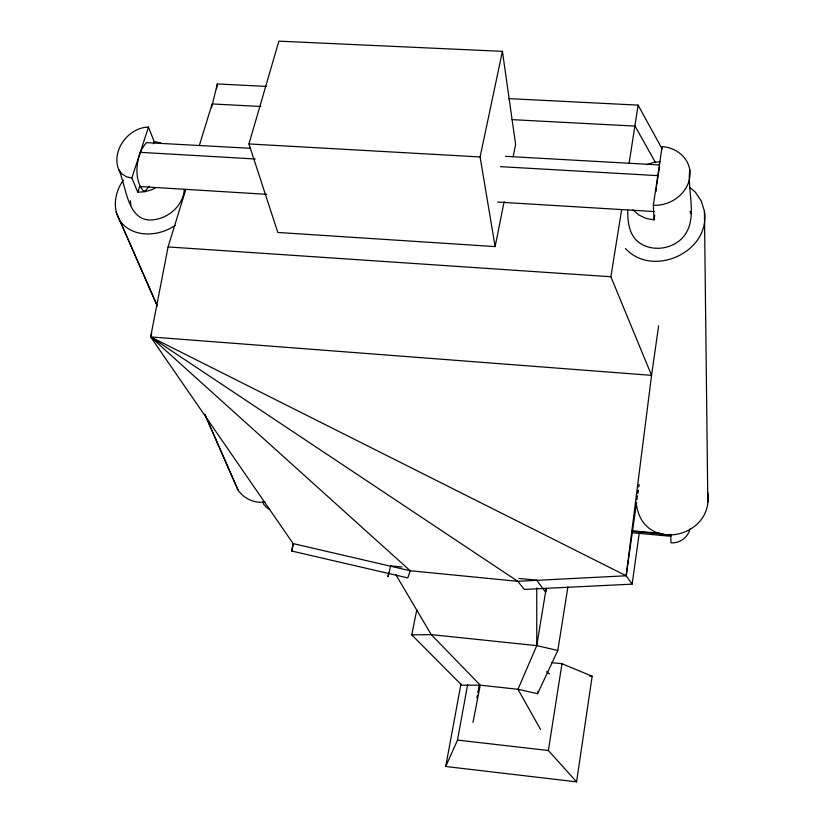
<?xml version="1.0" encoding="UTF-8"?>
<svg xmlns="http://www.w3.org/2000/svg" width="823" height="823" viewBox="0 0 823 823"><rect width="100%" height="100%" fill="white"/><g stroke="black" fill="none" stroke-linecap="round" stroke-linejoin="round"><path stroke-width="1.23" d="M656.013 191.594L656.291 188.22M656.517 186.019L659.449 167.162M185.782 189.485L168.087 246.931L150.65 336.926L517.77 581.305L524.344 589.412L632.136 584.135L626.169 575.771L651.559 375.35L658.626 325.877M632.136 584.135L639.224 533.376M151.761 333.264L150.65 336.926L293.153 543.612L410.204 570.75L517.77 581.305L626.169 575.771L636.601 502.215M636.961 499.684L637.496 495.878M637.856 493.337L638.216 490.806M638.751 487L639.111 484.459M508.542 98.606L638.113 105.128L629.173 162.81M460.973 683.923L445.716 766.491L576.584 781.85L592.159 676.239L561.975 663.719L551.822 662.638M632.908 209.865L638.741 214.947L645.962 218.373L654.059 219.885L653.349 205.174L662.134 146.679C675.158 147.307 687.678 156.555 689.797 169.826C686.701 192.757 700.538 224.031 678.79 241.232C667.875 249.441 652.155 250.892 640.438 243.474C629.081 236.345 627.62 222.169 627.723 209.978M654.059 219.885L654.769 215.163M576.584 781.85L548.365 750.504L561.975 663.719M416.788 609.915L411.757 634.872L461.806 685.199L480.251 685.178L517.976 689.283L537.573 693.727L557.819 650.448L567.901 586.861M293.153 543.612L291.681 551.029L407.807 577.921L410.204 570.75L150.65 336.926L651.559 375.35L610.882 276.744L621.653 209.649M537.573 693.727L537.975 691.269M211.501 107.72L217.344 83.956L266.086 86.405M540.577 729.528L517.976 689.283L536.75 645.633L546.205 588.322M546.297 588.486L545.67 592.293L536.74 580.174L518.953 578.435M216.5 88.977L217.344 83.956M184.301 189.599C183.262 204.495 170.495 216.47 156.288 219.35C126.896 225.368 127.04 187.15 118.646 169.497C111.167 150.475 128.522 127.328 148.49 127.123L154.148 141.597L153.438 143.799M476.898 697.966L477.35 695.445M477.803 692.925L479.161 685.364M445.716 766.491L457.495 740.093L467.639 684.582M472.988 722.388L480.251 685.178L431.242 634.626L395.791 574.598M513.11 156.843L515.61 144.375L502.421 51.355L278.874 41.15L248.937 143.943L277.814 232.456L495.137 246.602L504.118 201.717M388.775 572.962L387.972 576.717L390.637 565.874L402.066 566.996M495.137 246.602L480.087 156.946L502.421 51.355M291.681 551.029L293.461 543.715M707.729 492.648C714.251 538.345 643.73 553.426 636.591 505.219M689.962 528.963C688.141 537.388 679.572 543.519 671.012 542.81L670.611 534.312M250.614 148.305L146.484 142.636C136.062 153.973 132.956 178.941 143.367 190.874L145.568 190.617L149.354 186.204M637.65 492.36L638.278 490.066M199.331 145.486L212.128 103.935L260.829 106.486M155.866 187.531L152.152 189.578L144.92 191.749L137.76 192.201L139.601 186.533L266.817 194.331M137.76 192.201L131.834 177.984L148.49 127.123M123.388 180.103C114.983 191.553 112.195 207.941 119.798 220.533L156.956 305.24M175.165 225.42C158.767 236.767 132.338 238.372 119.798 220.533M646.518 164.662L654.501 162.234L660.385 161.864M653.349 205.174C672.566 206.594 692.493 189.938 689.797 169.826M264.975 502.02C254.574 503.532 243.803 498.707 237.991 489.952L204.958 414.648M411.757 634.872L431.242 634.626L536.75 645.633L557.819 650.448M512.029 119.644L635.068 126.094L655.499 162.635M505.487 156.329L659.542 164.96M248.937 143.943L480.087 156.946M500.456 166.657L657.783 175.638M140.239 152.337L255.192 158.973M497.73 202.057L654.079 211.542M168.087 246.931L610.882 276.744M632.712 530.814L660.509 533.376M631.498 531.267L664.326 534.292M666.846 534.518L670.632 534.868L671.105 536.329L631.55 532.676M589.607 675.971L592.159 676.239M457.495 740.093L548.365 750.504M154.148 141.597L160.65 142.821M131.834 177.984L126.372 176.76L121.876 173.859L118.646 169.497M150.65 336.926L626.169 575.771M269.769 509.406L266.354 507.359L263.73 504.376L262.506 501.598M546.503 671.794L549.63 673.934M689.818 187.5L695.353 192.171L701.289 201.059L704.426 211.264L707.821 502.092M625.449 248.525C652.876 278.39 710.64 251.879 704.426 211.264M638.113 105.128L662.021 148.778M116.074 211.933L157.327 305.981M204.762 414.134L237.991 489.952M690.034 211.377L690.744 213.743M130.384 200.709L130.867 205.688M536.75 587.879L536.75 645.633"/></g></svg>
